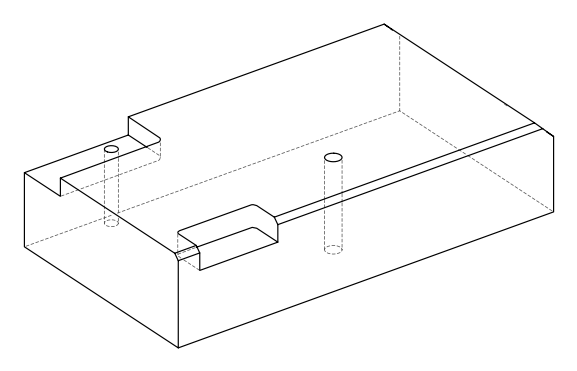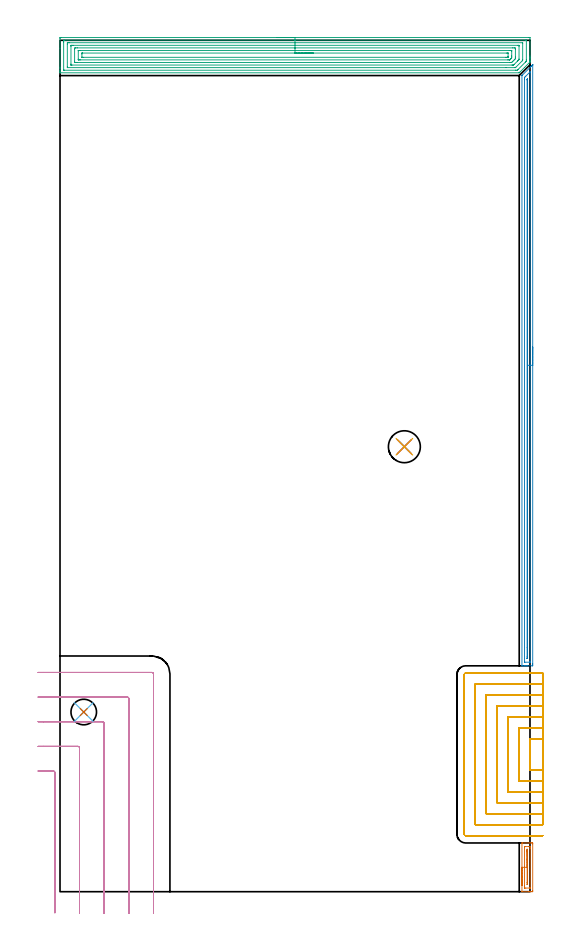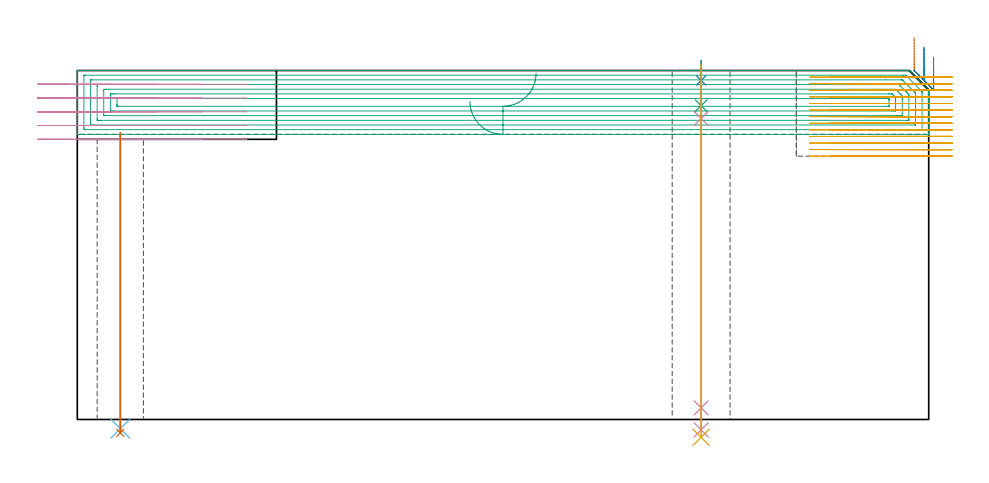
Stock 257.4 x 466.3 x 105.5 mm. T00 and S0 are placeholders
(PLAN: 11 operations, 8 tool changes, 69.4 min)
(1 AREA_MILL | FG_CHAMFER_SURFACE | UGT0205_001 | 0.79 min | 532 mm3)
(2 AREA_MILL_1 | FG_CHAMFER_SURFACE_1 | UGT0205_001 | 7.98 min | 5859 mm3)
(3 AREA_MILL_2 | FG_CHAMFER_SURFACE_2 | UGT0205_001 | 14.72 min | 47804 mm3)
(4 MILL_CORNER_NOTCH_RECTANGULAR | CORNER_NOTCH_RECTANGULAR | UGT0201_100 | Follow Part, ap 4.5, ae 75% | 7.72 min | 161235 mm3)
(5 MILL_SLOT | SLOT_PARTIAL_RECTANGULAR | NXT0201_009 | Follow Part, ap 2, ae 75% | 36.43 min | 100128 mm3)
(6 DRILL_THROUGH_HOLE_FROM_SOLID_MATERIAL | STEP1HOLE | NXT0301_042 | 0.36 min | 3312 mm3)
(7 DRILL_TO_ENLARGE_THROUGH_HOLE | STEP1HOLE | NXT0301_104 | 0.37 min | 9659 mm3)
(8 SPOT_DRILL | STEP1HOLE_1 | NXT0321_9005460120000 | 0.05 min | 210 mm3)
(9 DRILL_BLIND_HOLE_INTO_CENTER | STEP1HOLE_1 | NXT0301_042 | 0.05 min | 281 mm3)
(10 GUN_DRILL_THROUGH_HOLE | STEP1HOLE_1 | UGT0307_003 | 0.52 min | 3638 mm3)
(11 SPADE_DRILL_TO_ENLARGE_THROUGH_HOLE | STEP1HOLE_1 | UGT0306_008 | 0.45 min | 21213 mm3)
(TOOL UGT0205_001 | Chamfer Mill 20 x 3 x 45 deg. | D20 FL50 Z2)
(TOOL UGT0201_100 | End Mill 18 mm | D18 FL22 Z2)
(TOOL NXT0201_009 | ENDMILL 8mm [2P460-0800-NA 1630] | D8 FL26 Z6)
(TOOL NXT0301_042 | Carbide Drill 7.1mm [860.1-0710-057A1-MM 2214] | D7.1 PA140 FL85 Z2)
(TOOL NXT0301_104 | Carbide Drill 14mm [860.1-1400-112A1-MM 2214] | D14 PA140 FL123 Z2)
(TOOL NXT0321_9005460120000 | NC Spot Drill, 142deg, 12mm, Carbide, Uncoated | D12 PA142 FL30 Z2)
(TOOL UGT0307_003 | Gun Drill 7 mm | D7 PA130 FL24 Z1)
(TOOL UGT0306_008 | Spade Drill 17.5mm | D17.5 PA132 FL10 Z2)
(OP 1 AREA_MILL)
G17 G21 G94 G90
T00 M6
G54
G17 G0 G90 X253. Y3.35 S1061 M3
G43 Z115.5 H0
G94 G1 Y3.388 Z114.628 F250.
Y3.502 Z113.763
Y3.691 Z112.912
Y3.953 Z112.08
Y4.287 Z111.274
Y4.69 Z110.5
Y5.158 Z109.764
Y5.69 Z109.072
Y6.279 Z108.429
Y6.922 Z107.839
Y7.614 Z107.308
Y8.35 Z106.84
Y9.124 Z106.437
Y9.93 Z106.103
Y10.762 Z105.841
Y11.614 Z105.652
Y12.478 Z105.538
Y13.35 Z105.5
Y26.634
X253.004 Y26.69 Z105.491
X253.099 Y26.7 Z105.399
X256.954 Z101.545
X257.696 Z100.798
X258.198 Z100.297
X258.569 Y26.696 Z99.926
X258.891 Y26.69 Z99.604
X258.896 Y26.523 Z99.601
X258.899 Y26.191
Y0.509
X258.896 Y0.177
X258.891 Y0.01 Z99.604
X258.569 Y0. Z99.926
X258.198 Z100.297
X257.696 Z100.798
X256.954 Z101.545
X256.823 Z101.675
X253.099 Z105.399
X253.004 Y0.01 Z105.49
X253. Y0.066 Z105.5
Y13.35
X254.414 Z104.086
X254.415 Y24.42 Z104.085
X254.416 Y24.588 Z104.084
X254.419 Y24.671 Z104.081
X254.42 Y24.684 Z104.08
X254.447 Y24.69 Z104.053
X254.525 Y24.694 Z103.975
X254.802 Y24.699 Z103.698
X256.823 Z101.677
X257.423 Y24.697 Z101.077
X257.464 Y24.69 Z101.036
X257.479 Y24.685 Z101.021
X257.481 Y24.637 Z101.019
X257.484 Y24.42 Z101.016
X257.486 Y23.747 Z101.014
Y23.534
X257.485 Y2.28 Z101.015
X257.484 Y2.112 Z101.016
X257.481 Y2.029 Z101.019
X257.48 Y2.016 Z101.02
X257.453 Y2.01 Z101.047
X257.375 Y2.006 Z101.125
X257.099 Y2.001 Z101.401
X255.077 Z103.423
X254.477 Y2.003 Z104.023
X254.436 Y2.01 Z104.064
X254.421 Y2.015 Z104.079
X254.419 Y2.063 Z104.081
X254.416 Y2.28 Z104.084
X254.414 Y2.953 Z104.086
Y3.166
Y13.35
X255.828 Z102.672
Y17.335
X255.829 Y21.886 Z102.671
X255.831 Y22.649 Z102.669
X255.833 Y22.678 Z102.667
X255.834 Y22.686 Z102.666
X255.85 Y22.691 Z102.65
X255.901 Y22.698 Z102.599
X255.95 Y22.696 Z102.55
X256. Y22.691 Z102.5
X256.065 Y22.681 Z102.435
X256.067 Y22.649 Z102.433
X256.069 Y22.528 Z102.431
X256.071 Y21.763 Z102.429
X256.072 Y21.64 Z102.428
Y4.814
X256.069 Y4.051 Z102.431
X256.067 Y4.022 Z102.433
X256.066 Y4.014 Z102.434
X256.05 Y4.009 Z102.45
X255.999 Y4.002 Z102.501
X255.95 Y4.004 Z102.55
X255.9 Y4.009 Z102.6
X255.835 Y4.019 Z102.665
X255.833 Y4.051 Z102.667
X255.831 Y4.172 Z102.669
X255.829 Y4.937 Z102.671
X255.828 Y5.06 Z102.672
Y13.35
Y14.222 Z102.71
Y15.086 Z102.823
Y15.938 Z103.012
Y16.77 Z103.275
Y17.576 Z103.608
Y18.35 Z104.011
Y19.086 Z104.48
Y19.778 Z105.011
Y20.421 Z105.6
Y21.01 Z106.244
Y21.542 Z106.936
Y22.01 Z107.672
Y22.413 Z108.445
Y22.747 Z109.251
Y23.009 Z110.083
Y23.198 Z110.935
Y23.312 Z111.8
Y23.35 Z112.672
G0 Z115.5
M5
M2
(OP 2 AREA_MILL_1)
G17 G21 G94 G90
T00 M6
G54
G17 G0 G90 X258.9 Y298.3 S1061 M3
G43 Z115.5 H0
Z109.6
G94 G1 Y298.262 Z108.728 F250.
Y298.148 Z107.863
Y297.959 Z107.012
Y297.697 Z106.18
Y297.363 Z105.374
Y296.96 Z104.6
Y296.492 Z103.864
Y295.961 Z103.172
Y295.371 Z102.529
Y294.728 Z101.94
Y294.036 Z101.408
Y293.3 Z100.94
Y292.526 Z100.537
Y291.72 Z100.203
Y290.888 Z99.941
Y290.037 Z99.752
Y289.172 Z99.638
Y288.3 Z99.6
Y124.876
X258.899 Y124.322 Z99.601
X258.897 Y123.986 Z99.602
X258.893 Y123.71 Z99.604
X258.569 Y123.7 Z99.928
X255.95 Z102.544
X255.419 Z103.078
X255.077 Z103.419
X254.546 Z103.95
X254.204 Z104.29
X253.259 Z105.24
X253.129 Z105.363
X253.106 Z105.386
X253.003 Y123.71 Z105.488
X253. Y123.875 Z105.5
Y446.917
X253.004 Y446.995 Z105.49
X253.038 Y447.036 Z105.458
X253.239 Y447.239 Z105.26
X257.696 Y451.698 Z100.8
X257.83 Y451.832 Z100.667
X257.994 Y451.995 Z100.504
X258.132 Y452.135 Z100.363
X258.277 Y452.279 Z100.221
X258.42 Y452.422 Z100.077
X258.569 Y452.571 Z99.926
X258.724 Y452.725 Z99.774
X258.879 Y452.884 Z99.609
X258.893 Y452.892 Z99.596
X258.894 Z99.594
X258.898 Y452.802 Z99.598
X258.9 Y452.764 Z99.6
Y288.3
X257.486 Z101.014
X257.485 Y126.109 Z101.015
X257.483 Y125.77 Z101.017
X257.481 Y125.729 Z101.019
X257.48 Y125.715 Z101.02
X257.461 Y125.71 Z101.039
X257.355 Y125.704 Z101.145
X257.222 Y125.701 Z101.278
X254.603 Z103.897
X254.458 Y125.704 Z104.042
X254.428 Y125.708 Z104.072
X254.421 Y125.712 Z104.079
X254.418 Y125.722 Z104.082
X254.416 Y125.755 Z104.084
X254.415 Y125.894 Z104.085
X254.414 Y126.109 Z104.086
X254.415 Y445.13 Z104.085
X254.418 Y445.805 Z104.082
X254.421 Y445.915 Z104.079
X254.425 Y445.963 Z104.075
X254.478 Y446.023 Z104.022
X254.779 Y446.328 Z103.721
X255.077 Y446.628 Z103.423
X257.154 Y448.704 Z101.346
X257.262 Y448.808 Z101.239
X257.434 Y448.972 Z101.066
X257.479 Y449.01 Z101.021
X257.482 Y448.923 Z101.018
X257.485 Y448.704 Z101.015
Y448.511
X257.486 Y288.3 Z101.014
X256.072 Z102.428
X256.071 Y127.896 Z102.429
X256.069 Y127.774 Z102.431
X256.066 Y127.732 Z102.434
X256.063 Y127.71 Z102.437
X256.045 Y127.708 Z102.455
X255.95 Y127.705 Z102.55
X255.886 Y127.706 Z102.614
X255.841 Y127.709 Z102.659
X255.836 Y127.773 Z102.664
X255.832 Y127.896 Z102.668
X255.83 Y128.02 Z102.67
X255.829 Y128.79 Z102.671
Y133.719
Y444.485
X255.832 Y444.734 Z102.668
X255.835 Y444.898 Z102.665
X255.848 Y444.937 Z102.652
X255.865 Y444.957 Z102.635
X255.95 Y445.05 Z102.55
X255.989 Y445.09 Z102.511
X256.031 Y445.13 Z102.469
X256.05 Y445.139 Z102.45
X256.066 Y445.145 Z102.434
X256.067 Y445.13 Z102.433
X256.07 Y445.052 Z102.43
X256.071 Y445.005 Z102.429
X256.072 Y444.236 Z102.428
Y288.3
Y287.429 Z102.467
Y286.564 Z102.58
Y285.712 Z102.769
Y284.88 Z103.032
Y284.074 Z103.365
Y283.3 Z103.768
Y282.564 Z104.237
Y281.872 Z104.768
Y281.229 Z105.357
Y280.64 Z106.001
Y280.109 Z106.693
Y279.64 Z107.428
Y279.237 Z108.202
Y278.903 Z109.008
Y278.641 Z109.84
Y278.452 Z110.692
Y278.338 Z111.557
Y278.3 Z112.428
G0 Z115.5
M5
M2
(OP 3 AREA_MILL_2)
G17 G21 G94 G90
T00 M6
G54
G17 G0 G90 X118.7 Y467.8 S1061 M3
G43 Z115.5 H0
Z96.2
G94 G1 X118.738 Z95.328 F250.
X118.852 Z94.464
X119.041 Z93.612
X119.303 Z92.78
X119.637 Z91.974
X120.04 Z91.2
X120.508 Z90.464
X121.04 Z89.772
X121.629 Z89.129
X122.272 Z88.54
X122.964 Z88.008
X123.7 Z87.54
X124.474 Z87.137
X125.28 Z86.803
X126.112 Z86.541
X126.964 Z86.352
X127.828 Z86.238
X128.7 Z86.2
X256.792
X257.264 Y467.795 Z86.203
X257.39 Y467.792 Z86.206
X257.4 Y467.661 Z86.336
Y457.71 Z96.284
Y457.15 Z96.847
Y456.831 Z97.165
Y456.27 Z97.726
Y455.952 Z98.043
Y455.315 Z98.684
Y454.831 Z99.169
Y454.8 Z99.199
X257.399 Y454.51 Z99.483
X257.39 Y454.398 Z99.594
X257.283 Y454.282 Z99.715
X257.254 Y454.253 Z99.746
X257.238 Y454.238 Z99.761
X254.45 Y451.45 Z102.55
X251.883 Y448.882 Z105.116
X251.543 Y448.544 Z105.453
X251.494 Y448.505 Z105.491
X251.436 Y448.5 Z105.5
X0.162
X0.01 Y448.506 Z105.493
X0. Y448.803 Z105.196
Y449.161 Z104.838
Y449.798 Z104.197
Y450.996 Z103.001
Y451.556 Z102.438
Y461.966 Z92.031
Y467.381 Z86.616
X0.003 Y467.664 Z86.333
X0.01 Y467.792 Z86.205
X0.14 Y467.799 Z86.199
X0.608 Y467.8 Z86.2
X128.7
Y466.386 Z87.614
X255.007 Y466.385 Z87.615
X255.126
X255.364 Y466.38 Z87.62
X255.387 Y466.379 Z87.621
X255.392 Y466.364 Z87.637
X255.397 Y466.334 Z87.666
X255.399 Y466.305 Z87.695
Y455.566 Z98.434
X255.394 Y455.073 Z98.927
X255.39 Y454.88 Z99.12
X255.379 Y454.841 Z99.159
X255.357 Y454.813 Z99.187
X255.316 Y454.769 Z99.231
X255.007 Y454.457 Z99.543
X254.875 Y454.324 Z99.676
X250.888 Y450.338 Z103.662
X250.544 Y449.997 Z104.003
X250.471 Y449.933 Z104.067
X250.451 Y449.921 Z104.079
X250.421 Y449.919 Z104.081
X249.651 Y449.915 Z104.085
X249.533 Y449.914 Z104.086
X2.393 Y449.915 Z104.085
X2.274
X2.036 Y449.92 Z104.08
X2.013 Y449.921 Z104.079
X2.009 Y449.936 Z104.064
X2.003 Y449.966 Z104.034
X2.001 Y449.995 Z104.005
X2. Y465.131 Z88.869
X2.002 Y465.623 Z88.377
X2.005 Y466.005 Z87.995
X2.016 Y466.379 Z87.621
X2.393 Y466.384 Z87.616
X2.512 Y466.385 Z87.615
X128.7 Y466.386 Z87.614
Y464.972 Z89.028
X253.222 Y464.971 Z89.029
X253.299 Y464.969 Z89.031
X253.359 Y464.966 Z89.034
X253.39 Y464.963 Z89.037
X253.392 Y464.919 Z89.081
X253.397 Y464.744 Z89.256
X253.4 Y464.568 Z89.432
X253.399 Y455.778 Z98.222
X253.393 Y455.601 Z98.399
X253.38 Y455.291 Z98.709
X253.222 Y455.121 Z98.879
X253.198 Y455.097 Z98.903
X249.654 Y451.553 Z102.447
X249.469 Y451.377 Z102.623
X249.435 Y451.346 Z102.654
X249.401 Y451.335 Z102.665
X249.32 Y451.333 Z102.667
X248.989 Y451.329 Z102.671
X244.304 Y451.328 Z102.672
X4.178 Y451.329 Z102.671
X4.101 Y451.331 Z102.669
X4.041 Y451.334 Z102.666
X4.01 Y451.337 Z102.663
X4.008 Y451.381 Z102.619
X4.003 Y451.556 Z102.444
X4. Y451.732 Z102.268
Y464.04 Z89.96
X4.003 Y464.744 Z89.256
X4.007 Y464.913 Z89.087
X4.014 Y464.965 Z89.035
X4.063 Y464.967 Z89.033
X4.178 Y464.969 Z89.031
X4.84 Y464.971 Z89.029
X5.071 Y464.972 Z89.028
X128.7
Y463.557 Z90.443
X250.856
X251.272 Y463.553 Z90.447
X251.359 Y463.55 Z90.45
X251.39 Y463.548 Z90.452
X251.393 Y463.505 Z90.495
X251.396 Y463.409 Z90.591
X251.4 Y463.021 Z90.979
X251.399 Y455.989 Z98.011
X251.398 Y455.952 Z98.048
X251.384 Y455.745 Z98.255
X251.249 Y455.605 Z98.395
X251.076 Y455.428 Z98.572
X250.724 Y455.073 Z98.927
X250.635 Y454.983 Z99.017
X248.759 Y453.108 Z100.892
X248.414 Y452.774 Z101.226
X248.37 Y452.75 Z101.25
X248.301 Y452.747 Z101.253
X248.156 Y452.745 Z101.255
X247.866 Y452.743 Z101.257
X247.554
X6.544
X6.129 Y452.747 Z101.253
X6.041 Y452.75 Z101.25
X6.01 Y452.752 Z101.248
X6.007 Y452.795 Z101.205
X6.004 Y452.891 Z101.109
X6. Y453.279 Z100.721
Y462.985 Z91.015
X6.007 Y463.407 Z90.593
X6.01 Y463.512 Z90.488
X6.02 Y463.551 Z90.449
X6.082 Y463.552 Z90.448
X6.277 Y463.555 Z90.445
X6.856 Y463.557 Z90.443
X7.168
X128.7
Y462.143 Z91.857
X247.828
X248.722 Y462.142 Z91.858
X248.759 Y462.141 Z91.859
X249.39 Y462.106 Z91.894
X249.399 Y461.476 Z92.524
X249.4 Y457.079 Z96.921
X249.398 Y456.831 Z97.169
X249.394 Y456.205 Z97.795
X249.15 Y455.952 Z98.048
X248.957 Y455.756 Z98.244
X248.759 Y455.557 Z98.443
X248.072 Y454.87 Z99.13
X247.866 Y454.664 Z99.336
X247.626 Y454.43 Z99.57
X247.384 Y454.194 Z99.806
X247.008 Y454.16 Z99.84
X246.973 Y454.159 Z99.841
X246.118 Y454.157 Z99.843
X9.572
X8.678 Y454.158 Z99.842
X8.642 Y454.159 Z99.841
X8.01 Y454.194 Z99.806
X8.001 Y454.824 Z99.176
X8. Y461.227 Z92.773
X8.003 Y461.856 Z92.144
X8.01 Y462.106 Z91.894
X8.606 Y462.141 Z91.859
X8.642 Y462.142 Z91.858
X9.497 Y462.143 Z91.857
X128.7
Y460.729 Z93.271
X246.081
X246.587 Y460.728 Z93.272
X246.973 Y460.726 Z93.274
X247.358 Y460.722 Z93.278
X247.391 Y460.714 Z93.286
X247.394 Y460.674 Z93.326
X247.397 Y460.6 Z93.4
X247.399 Y460.488 Z93.512
X247.4 Y460.348 Z93.652
X247.399 Y457.71 Z96.29
X247.398 Y457.292 Z96.708
X247.39 Y456.831 Z97.169
X247.373 Y456.632 Z97.368
X247.277 Y456.532 Z97.468
X246.973 Y456.222 Z97.778
X246.838 Y456.085 Z97.915
X246.704 Y455.952 Z98.048
X246.393 Y455.645 Z98.355
X246.345 Y455.601 Z98.399
X246.318 Y455.578 Z98.422
X246.273 Y455.577 Z98.424
X246.081 Y455.574 Z98.426
X245.575 Y455.571 Z98.429
X245.188
X11.319
X10.813 Y455.572 Z98.428
X10.427 Y455.574 Z98.426
X10.042 Y455.578 Z98.422
X10.01 Y455.586 Z98.414
X10.006 Y455.626 Z98.374
X10.003 Y455.7 Z98.3
X10.001 Y455.812 Z98.188
X10. Y455.952 Z98.048
X10.001 Y460.558 Z93.442
X10.002 Y460.663 Z93.337
X10.006 Y460.715 Z93.285
X10.01 Y460.723 Z93.277
X10.015 Y460.725 Z93.275
X10.041 Y460.727 Z93.273
X10.427 Y460.729 Z93.271
X10.933
X128.7
Y459.315 Z94.685
X244.452 Y459.314 Z94.686
X245.188 Y459.31 Z94.69
X245.351 Y459.308 Z94.692
X245.392 Y459.301 Z94.699
X245.394 Y459.293 Z94.707
X245.398 Y459.261 Z94.739
X245.399 Y457.502 Z96.498
X245.395 Y457.293 Z96.707
X245.39 Y457.154 Z96.846
X245.377 Y457.086 Z96.914
X245.347 Y457.056 Z96.944
X245.275 Y456.992 Z97.008
X245.188 Y456.99 Z97.01
X245.03 Y456.987 Z97.013
X244.295 Y456.985 Z97.015
X244.139
X12.948 Y456.986 Z97.014
X12.212 Y456.99 Z97.01
X12.049 Y456.992 Z97.008
X12.008 Y456.999 Z97.001
X12.006 Y457.007 Z96.993
X12.002 Y457.038 Z96.962
X12. Y458.798 Z95.202
X12.001 Y459.007 Z94.993
X12.004 Y459.146 Z94.854
X12.01 Y459.257 Z94.743
X12.014 Y459.309 Z94.691
X12.029 Y459.31 Z94.69
X12.212 Y459.313 Z94.687
X12.369 Y459.314 Z94.686
X128.7 Y459.315 Z94.685
X129.572 Z94.723
X130.436 Z94.837
X131.288 Z95.026
X132.12 Z95.288
X132.926 Z95.622
X133.7 Z96.025
X134.436 Z96.494
X135.128 Z97.025
X135.771 Z97.614
X136.36 Z98.257
X136.892 Z98.95
X137.36 Z99.685
X137.763 Z100.459
X138.097 Z101.265
X138.359 Z102.097
X138.548 Z102.949
X138.662 Z103.814
X138.7 Z104.685
G0 Z115.5
M5
M2
(OP 4 MILL_CORNER_NOTCH_RECTANGULAR)
G17 G21 G94 G90
T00 M6
G54
G17 G0 G90 X-2.8 Y-11.553 S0 M3
G43 Z115.5 H0
Z101.34
G94 G1 Y-8.553 F250.
Y65.206 F500.
G3 X-3.694 Y66.1 R0.9
G1 X-9.
X-12. F250.
G0 Z115.5
X10.7 Y-12.
Z101.34
G1 Y-9.
Y78.705 F500.
G3 X9.805 Y79.6 R0.9
G1 X-9.
X-12. F250.
G0 Z115.5
X24.2 Y-12.
Z101.34
G1 Y-9.
Y92.205 F500.
G3 X23.305 Y93.1 R0.9
G1 X-9.
X-12. F250.
G0 Z115.5
X37.7 Y-12.
Z101.34
G1 Y-9.
Y105.705 F500.
G3 X36.805 Y106.6 R0.9
G1 X-9.
X-12. F250.
G0 Z115.5
X51.2 Y-12.
Z101.34
G1 Y-9.
Y119.205 F500.
G3 X50.305 Y120.1 R0.9
G1 X-9.
X-12. F250.
G0 Z115.5
X-2.8 Y-11.553
Z97.18
G1 Y-8.553
Y65.206 F500.
G3 X-3.694 Y66.1 R0.9
G1 X-9.
X-12. F250.
G0 Z115.5
X10.7 Y-12.
Z97.18
G1 Y-9.
Y78.706 F500.
G3 X9.806 Y79.6 R0.9
G1 X-9.
X-12. F250.
G0 Z115.5
X24.2 Y-12.
Z97.18
G1 Y-9.
Y92.205 F500.
G3 X23.305 Y93.1 R0.9
G1 X-9.
X-12. F250.
G0 Z115.5
X37.7 Y-12.
Z97.18
G1 Y-9.
Y105.705 F500.
G3 X36.805 Y106.6 R0.9
G1 X-9.
X-12. F250.
G0 Z115.5
X51.2 Y-12.
Z97.18
G1 Y-9.
Y119.205 F500.
G3 X50.305 Y120.1 R0.9
G1 X-9.
X-12. F250.
G0 Z115.5
X-2.8 Y-11.553
Z93.02
G1 Y-8.553
Y65.206 F500.
G3 X-3.694 Y66.1 R0.9
G1 X-9.
X-12. F250.
G0 Z115.5
X10.7 Y-12.
Z93.02
G1 Y-9.
Y78.705 F500.
G3 X9.805 Y79.6 R0.9
G1 X-9.
X-12. F250.
G0 Z115.5
X24.2 Y-12.
Z93.02
G1 Y-9.
Y92.205 F500.
G3 X23.305 Y93.1 R0.9
G1 X-9.
X-12. F250.
G0 Z115.5
X37.7 Y-12.
Z93.02
G1 Y-9.
Y105.705 F500.
G3 X36.805 Y106.6 R0.9
G1 X-9.
X-12. F250.
G0 Z115.5
X51.2 Y-12.
Z93.02
G1 Y-9.
Y119.205 F500.
G3 X50.305 Y120.1 R0.9
G1 X-9.
X-12. F250.
G0 Z115.5
X-2.8 Y-11.553
Z88.86
G1 Y-8.553
Y65.206 F500.
G3 X-3.694 Y66.1 R0.9
G1 X-9.
X-12. F250.
G0 Z115.5
X10.7 Y-12.
Z88.86
G1 Y-9.
Y78.706 F500.
G3 X9.806 Y79.6 R0.9
G1 X-9.
X-12. F250.
G0 Z115.5
X24.2 Y-12.
Z88.86
G1 Y-9.
Y92.205 F500.
G3 X23.305 Y93.1 R0.9
G1 X-9.
X-12. F250.
G0 Z115.5
X37.7 Y-12.
Z88.86
G1 Y-9.
Y105.705 F500.
G3 X36.805 Y106.6 R0.9
G1 X-9.
X-12. F250.
G0 Z115.5
X51.2 Y-12.
Z88.86
G1 Y-9.
Y119.205 F500.
G3 X50.305 Y120.1 R0.9
G1 X-9.
X-12. F250.
G0 Z115.5
X-2.8 Y-11.553
Z84.7
G1 Y-8.553
Y65.206 F500.
G3 X-3.694 Y66.1 R0.9
G1 X-9.
X-12. F250.
G0 Z115.5
X10.7 Y-12.
Z84.7
G1 Y-9.
Y78.706 F500.
G3 X9.806 Y79.6 R0.9
G1 X-9.
X-12. F250.
G0 Z115.5
X24.2 Y-12.
Z84.7
G1 Y-9.
Y92.205 F500.
G3 X23.305 Y93.1 R0.9
G1 X-9.
X-12. F250.
G0 Z115.5
X37.7 Y-12.
Z84.7
G1 Y-9.
Y105.705 F500.
G3 X36.805 Y106.6 R0.9
G1 X-9.
X-12. F250.
G0 Z115.5
X51.2 Y-12.
Z84.7
G1 Y-9.
Y119.205 F500.
G3 X50.305 Y120.1 R0.9
G1 X-9.
X-12. F250.
G0 Z115.5
M5
M2
(OP 5 MILL_SLOT)
G17 G21 G94 G90
T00 M6
G54
G17 G0 G90 X264.4 Y83.716 S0 M3
G43 Z115.5 H1
Z103.508
G94 G1 X261.4 Y83.7 F250.
X261.217 F500.
X257.4
Y66.7
X261.201
X261.4 Y66.699
X264.4 Y66.683 F250.
Y89.719
X261.4 Y89.701
X261.217 Y89.7 F500.
X251.4
Y60.7
X261.201
X261.4 Y60.699
X264.4 Y60.679 F250.
Y95.724
X261.4 Y95.701
X261.217 Y95.7 F500.
X245.4
Y54.7
X261.201
X261.4 Y54.699
X264.4 Y54.674 F250.
Y101.731
X261.4 Y101.701
X261.217 Y101.7 F500.
X239.4
Y48.7
X261.201
X261.4 Y48.699
X264.4 Y48.666 F250.
Y107.747
X261.4 Y107.701
X261.217 Y107.7 F500.
X233.4
Y42.7
X261.201
X261.4 Y42.698
X264.4 Y42.649 F250.
X264.399 Y113.794
X261.4 Y113.703
X261.217 Y113.7 F500.
X227.4
Y36.7
X261.201
X261.4 Y36.697
X264.398 Y36.597 F250.
X264.217 Y119.7
X261.217
X222.2 F500.
G3 X221.4 Y118.9 R0.8
G1 Y31.5
G3 X222.2 Y30.7 R0.8
G1 X261.201
X264.201 F250.
G0 X264.4 Y83.7 Z101.515
G1 X261.4
X257.4 F500.
Y66.7
X261.4
X264.4 F250.
Y89.7
X261.4
X251.4 F500.
Y60.7
X261.4
X264.4 F250.
Y95.7
X261.4
X245.4 F500.
Y54.7
X261.4
X264.4 F250.
Y101.7
X261.4
X239.4 F500.
Y48.7
X261.4
X264.4 F250.
Y107.7
X261.4
X233.4 F500.
Y42.7
X261.4
X264.4 F250.
Y113.7
X261.4
X227.4 F500.
Y36.7
X261.4
X264.4 F250.
Y119.7
X261.4
X222.2 F500.
G3 X221.4 Y118.9 R0.8
G1 Y31.5
G3 X222.2 Y30.7 R0.8
G1 X261.4
X264.4 F250.
G0 Y83.7 Z99.523
G1 X261.4
X257.4 F500.
Y66.7
X261.4
X264.4 F250.
Y89.7
X261.4
X251.4 F500.
Y60.7
X261.4
X264.4 F250.
Y95.7
X261.4
X245.4 F500.
Y54.7
X261.4
X264.4 F250.
Y101.7
X261.4
X239.4 F500.
Y48.7
X261.4
X264.4 F250.
Y107.7
X261.4
X233.4 F500.
Y42.7
X261.4
X264.4 F250.
Y113.7
X261.4
X227.4 F500.
Y36.7
X261.4
X264.4 F250.
Y119.7
X261.4
X222.2 F500.
G3 X221.4 Y118.9 R0.8
G1 Y31.5
G3 X222.2 Y30.7 R0.8
G1 X261.4
X264.4 F250.
G0 Y83.7 Z97.531
G1 X261.4
X257.4 F500.
Y66.7
X261.4
X264.4 F250.
Y89.7
X261.4
X251.4 F500.
Y60.7
X261.4
X264.4 F250.
Y95.7
X261.4
X245.4 F500.
Y54.7
X261.4
X264.4 F250.
Y101.7
X261.4
X239.4 F500.
Y48.7
X261.4
X264.4 F250.
Y107.7
X261.4
X233.4 F500.
Y42.7
X261.4
X264.4 F250.
Y113.7
X261.4
X227.4 F500.
Y36.7
X261.4
X264.4 F250.
Y119.7
X261.4
X222.2 F500.
G3 X221.4 Y118.9 R0.8
G1 Y31.5
G3 X222.2 Y30.7 R0.8
G1 X261.4
X264.4 F250.
G0 Y83.7 Z95.538
G1 X261.4
X257.4 F500.
Y66.7
X261.4
X264.4 F250.
Y89.7
X261.4
X251.4 F500.
Y60.7
X261.4
X264.4 F250.
Y95.7
X261.4
X245.4 F500.
Y54.7
X261.4
X264.4 F250.
Y101.7
X261.4
X239.4 F500.
Y48.7
X261.4
X264.4 F250.
Y107.7
X261.4
X233.4 F500.
Y42.7
X261.4
X264.4 F250.
Y113.7
X261.4
X227.4 F500.
Y36.7
X261.4
X264.4 F250.
Y119.7
X261.4
X222.2 F500.
G3 X221.4 Y118.9 R0.8
G1 Y31.5
G3 X222.2 Y30.7 R0.8
G1 X261.4
X264.4 F250.
G0 Y83.7 Z93.546
G1 X261.4
X257.4 F500.
Y66.7
X261.4
X264.4 F250.
Y89.7
X261.4
X251.4 F500.
Y60.7
X261.4
X264.4 F250.
Y95.7
X261.4
X245.4 F500.
Y54.7
X261.4
X264.4 F250.
Y101.7
X261.4
X239.4 F500.
Y48.7
X261.4
X264.4 F250.
Y107.7
X261.4
X233.4 F500.
Y42.7
X261.4
X264.4 F250.
Y113.7
X261.4
X227.4 F500.
Y36.7
X261.4
X264.4 F250.
Y119.7
X261.4
X222.2 F500.
G3 X221.4 Y118.9 R0.8
G1 Y31.5
G3 X222.2 Y30.7 R0.8
G1 X261.4
X264.4 F250.
G0 Y83.7 Z91.554
G1 X261.4
X257.4 F500.
Y66.7
X261.4
X264.4 F250.
Y89.7
X261.4
X251.4 F500.
Y60.7
X261.4
X264.4 F250.
Y95.7
X261.4
X245.4 F500.
Y54.7
X261.4
X264.4 F250.
Y101.7
X261.4
X239.4 F500.
Y48.7
X261.4
X264.4 F250.
Y107.7
X261.4
X233.4 F500.
Y42.7
X261.4
X264.4 F250.
Y113.7
X261.4
X227.4 F500.
Y36.7
X261.4
X264.4 F250.
Y119.7
X261.4
X222.2 F500.
G3 X221.4 Y118.9 R0.8
G1 Y31.5
G3 X222.2 Y30.7 R0.8
G1 X261.4
X264.4 F250.
G0 Y83.7 Z89.562
G1 X261.4
X257.4 F500.
Y66.7
X261.4
X264.4 F250.
Y89.7
X261.4
X251.4 F500.
Y60.7
X261.4
X264.4 F250.
Y95.7
X261.4
X245.4 F500.
Y54.7
X261.4
X264.4 F250.
Y101.7
X261.4
X239.4 F500.
Y48.7
X261.4
X264.4 F250.
Y107.7
X261.4
X233.4 F500.
Y42.7
X261.4
X264.4 F250.
Y113.7
X261.4
X227.4 F500.
Y36.7
X261.4
X264.4 F250.
Y119.7
X261.4
X222.2 F500.
G3 X221.4 Y118.9 R0.8
G1 Y31.5
G3 X222.2 Y30.7 R0.8
G1 X261.4
X264.4 F250.
G0 Y83.7 Z87.569
G1 X261.4
X257.4 F500.
Y66.7
X261.4
X264.4 F250.
Y89.7
X261.4
X251.4 F500.
Y60.7
X261.4
X264.4 F250.
Y95.7
X261.4
X245.4 F500.
Y54.7
X261.4
X264.4 F250.
Y101.7
X261.4
X239.4 F500.
Y48.7
X261.4
X264.4 F250.
Y107.7
X261.4
X233.4 F500.
Y42.7
X261.4
X264.4 F250.
Y113.7
X261.4
X227.4 F500.
Y36.7
X261.4
X264.4 F250.
Y119.7
X261.4
X222.2 F500.
G3 X221.4 Y118.9 R0.8
G1 Y31.5
G3 X222.2 Y30.7 R0.8
G1 X261.4
X264.4 F250.
G0 Y83.7 Z85.577
G1 X261.4
X257.4 F500.
Y66.7
X261.4
X264.4 F250.
Y89.7
X261.4
X251.4 F500.
Y60.7
X261.4
X264.4 F250.
Y95.7
X261.4
X245.4 F500.
Y54.7
X261.4
X264.4 F250.
Y101.7
X261.4
X239.4 F500.
Y48.7
X261.4
X264.4 F250.
Y107.7
X261.4
X233.4 F500.
Y42.7
X261.4
X264.4 F250.
Y113.7
X261.4
X227.4 F500.
Y36.7
X261.4
X264.4 F250.
Y119.7
X261.4
X222.2 F500.
G3 X221.4 Y118.9 R0.8
G1 Y31.5
G3 X222.2 Y30.7 R0.8
G1 X261.4
X264.4 F250.
G0 Y83.7 Z83.585
G1 X261.4
X257.4 F500.
Y66.7
X261.4
X264.4 F250.
Y89.7
X261.4
X251.4 F500.
Y60.7
X261.4
X264.4 F250.
Y95.7
X261.4
X245.4 F500.
Y54.7
X261.4
X264.4 F250.
Y101.7
X261.4
X239.4 F500.
Y48.7
X261.4
X264.4 F250.
Y107.7
X261.4
X233.4 F500.
Y42.7
X261.4
X264.4 F250.
Y113.7
X261.4
X227.4 F500.
Y36.7
X261.4
X264.4 F250.
Y119.7
X261.4
X222.2 F500.
G3 X221.4 Y118.9 R0.8
G1 Y31.5
G3 X222.2 Y30.7 R0.8
G1 X261.4
X264.4 F250.
G0 Y83.7 Z81.592
G1 X261.4
X257.4 F500.
Y66.7
X261.4
X264.4 F250.
Y89.7
X261.4
X251.4 F500.
Y60.7
X261.4
X264.4 F250.
Y95.7
X261.4
X245.4 F500.
Y54.7
X261.4
X264.4 F250.
Y101.7
X261.4
X239.4 F500.
Y48.7
X261.4
X264.4 F250.
Y107.7
X261.4
X233.4 F500.
Y42.7
X261.4
X264.4 F250.
Y113.7
X261.4
X227.4 F500.
Y36.7
X261.4
X264.4 F250.
Y119.7
X261.4
X222.2 F500.
G3 X221.4 Y118.9 R0.8
G1 Y31.5
G3 X222.2 Y30.7 R0.8
G1 X261.4
X264.4 F250.
G0 Y83.7 Z79.6
G1 X261.4
X257.4 F500.
Y66.7
X261.4
X264.4 F250.
Y89.7
X261.4
X251.4 F500.
Y60.7
X261.4
X264.4 F250.
Y95.7
X261.4
X245.4 F500.
Y54.7
X261.4
X264.4 F250.
Y101.7
X261.4
X239.4 F500.
Y48.7
X261.4
X264.4 F250.
Y107.7
X261.4
X233.4 F500.
Y42.7
X261.4
X264.4 F250.
Y113.7
X261.4
X227.4 F500.
Y36.7
X261.4
X264.4 F250.
Y119.7
X261.4
X222.2 F500.
G3 X221.4 Y118.9 R0.8
G1 Y31.5
G3 X222.2 Y30.7 R0.8
G1 X261.4
X264.4 F250.
G0 Z115.5
M5
M2
(OP 6 DRILL_THROUGH_HOLE_FROM_SOLID_MATERIAL)
G17 G21 G94 G90
T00 M6
G54
G17 G0 G90 X13. Y98.4 S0 M3
G43 Z115.5 H1
G94 G81 G98 Z-2.792 F250. R86.7
G80
M5
M2
(OP 7 DRILL_TO_ENLARGE_THROUGH_HOLE)
G17 G21 G94 G90
T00 M6
G54
G17 G0 G90 X13. Y98.4 S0 M3
G43 Z115.5 H1
G94 G73 G98 Z-4.048 F250. Q12.678 R86.7
G80
M5
M2
(OP 8 SPOT_DRILL)
G17 G21 G94 G90
T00 M6
G54
G17 G0 G90 X188.6 Y243.7 S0 M3
G43 Z115.5 H0
G94 G81 G98 Z102.5 F250. R108.5
G80
M5
M2
(OP 9 DRILL_BLIND_HOLE_INTO_CENTER)
G17 G21 G94 G90
T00 M6
G54
G17 G0 G90 X188.6 Y243.7 S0 M3
G43 Z115.5 H1
G94 G81 G98 Z94.85 F250. R107.5
G80
M5
M2
(OP 10 GUN_DRILL_THROUGH_HOLE)
G17 G21 G94 G90
T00 M6
G54
G17 G0 G90 X188.6 Y243.7 M8
G43 Z115.5 H0
Z105.311
S716 M3
G94 G1 Z90.992 F125. M26
G4 X.084
Z3.5 F250.
G4 X.084
Z-3.132 F125.
G4 X.084
M5
M9
G0 Z105.311
Z115.5
M2
(OP 11 SPADE_DRILL_TO_ENLARGE_THROUGH_HOLE)
G17 G21 G94 G90
T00 M6
G54
G17 G0 G90 X188.6 Y243.7 S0 M3
G43 Z115.5 H0
G94 G73 G98 Z-5.396 F250. Q15.842 R107.5
G80
M5
M2
